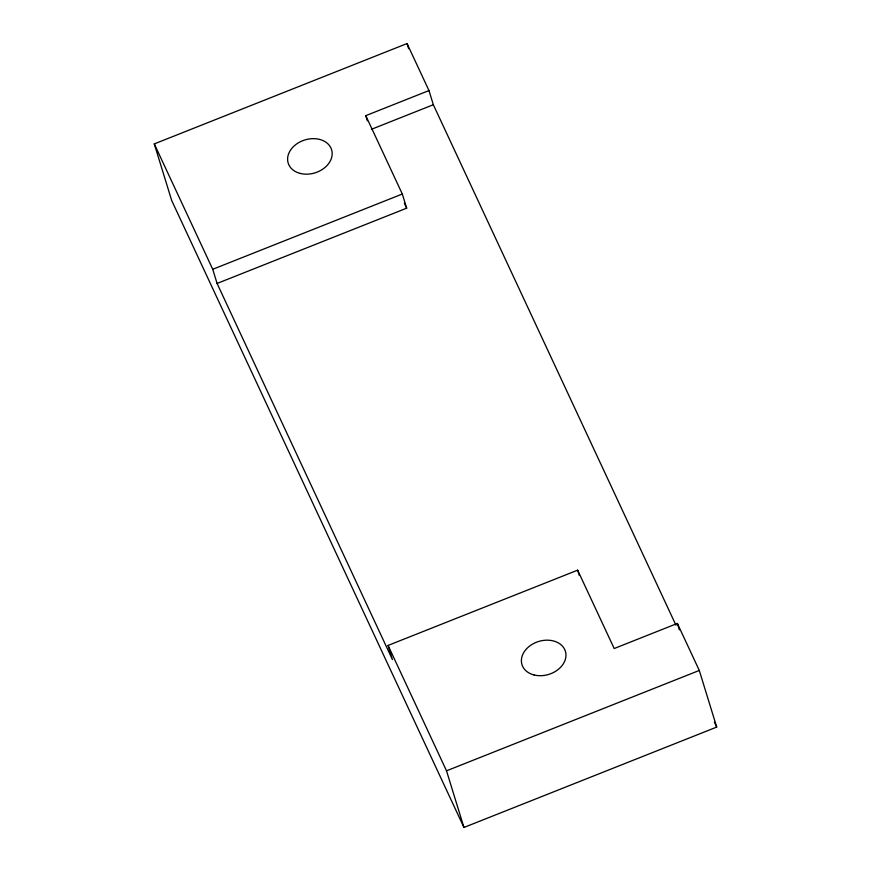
<?xml version="1.0" encoding="UTF-8"?>
<svg xmlns="http://www.w3.org/2000/svg" width="871" height="871" viewBox="0 0 871 871"><rect width="100%" height="100%" fill="white"/><g stroke="black" fill="none" stroke-linecap="round" stroke-linejoin="round"><path stroke-width="1.31" d="M154.287 143.911L212.731 269.291L217.086 283.456L392.429 659.597L388.074 645.433L577.647 570.167L614.186 648.525L677.377 623.429L699.293 670.452L716.713 727.089L463.949 827.45L171.707 200.548L154.287 143.911L407.051 43.55L428.978 90.562L433.333 104.727L675.983 625.258M367.366 120.808L365.776 115.658L428.978 90.562M371.405 129.311L433.333 104.727M212.731 269.291L402.315 194.026L365.776 115.658M217.086 283.456L406.67 208.18L402.315 194.026M463.949 827.45L446.518 770.813L699.293 670.452M714.416 722.157L716.713 727.089M404.384 203.281L406.67 208.18M388.074 645.433L446.518 770.813M677.377 623.429L679.358 629.875M577.647 570.167L579.237 575.306M407.051 43.55L408.641 48.7M533.956 674.938A22.711 17.224 -17.1 0 0 565.921 653.925A22.711 17.224 -17.1 0 0 531.168 644.965A22.711 17.224 -17.1 0 0 533.956 674.938M300.168 173.416A22.711 17.224 -17.1 0 0 332.134 152.403A22.711 17.224 -17.1 0 0 297.381 143.443A22.711 17.224 -17.1 0 0 300.168 173.416"/></g></svg>
